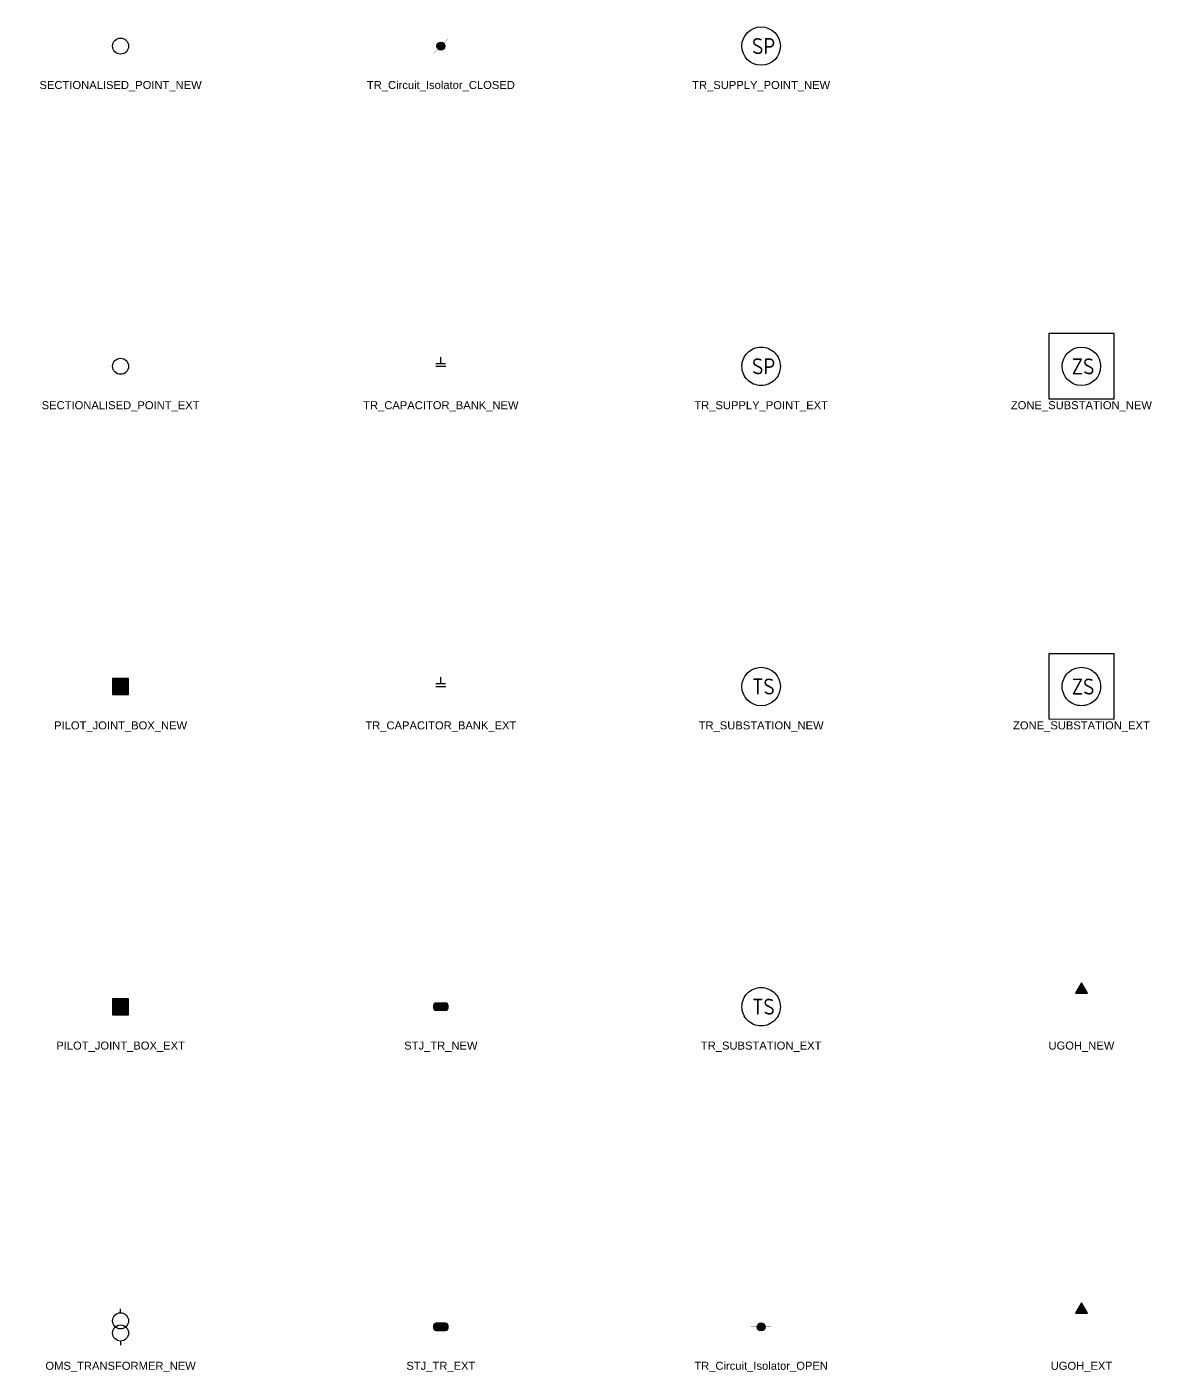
# Model space of a CAD drawing. Header units: metres. Extents: x -13 to 290, y -6 to 162.
# Drawn here: x 148.3 to 289.7, y -5.6 to 162.4 of the extents above; entities that cross this region are included whole.
import ezdxf
from ezdxf.enums import TextEntityAlignment as Align

# ---------------------------------------------------------------- set-up
doc = ezdxf.new("R2010")
doc.units = ezdxf.units.M
doc.linetypes.add('DASHEDX2', pattern=[38.1, 25.4, -12.7])
doc.layers.get('0').update_dxf_attribs({"color": 6})
doc.layers.add('Equip_TR_EXT', color=7, linetype='Continuous')
doc.layers.add('Equip_TR_NEW', color=2, linetype='Continuous')
doc.styles.add('COLUMN_LABEL', font='ARIAL.TTF', dxfattribs={"height": 2.5})
doc.styles.add('iecISOCP', font='isocp.shx')
doc.styles.get("Standard").update_dxf_attribs({"font": 'ARIAL.TTF'})

# ---------------------------------------------------------------- blocks, each defined once
blk = doc.blocks.new('OMS_TRANSFORMER_NEW')
for p, q in [((0, 1.76), (0, 2.26)), ((0, -1.76), (0, -2.26))]:
    blk.add_line(p, q)
for centre in [(0, 0.76), (0, -0.76)]:
    blk.add_circle(centre, 1)
for tag, flags, p in [('STATE', 9, (1.5, 0)), ('ASSET_NUMBER', 9, (1.5, -0.6)), ('STREET_CODE', 9, (1.5, -0.4)), ('OWNED_BY', 9, (1.5, -0.8)), ('OPERATED_BY', 9, (1.5, -1)), ('ORIENTATION', 9, (1.5, -1.4)), ('OPERATING_VOLTAGE', 9, (1.5, -1.6)), ('USAGE', 9, (1.5, -0.2)), ('MAINTAINED_BY', 9, (1.5, -1.2)), ('CONSTRUCTED_VOLTAGE', 9, (1.5, -1.8)), ('TRANSFORMER_TYPE', 9, (1.5, -2.2)), ('SECONDARY_VOLTAGE', 9, (1.5, -2.4)), ('Z', 1, (1.5, -2.6)), ('NO_PHASES', 9, (1.5, -2))]:
    blk.add_attdef(tag, text='', height=0.2, dxfattribs=dict(flags=flags)).set_placement(p, align=Align.MIDDLE_LEFT)
blk = doc.blocks.new('PILOT_JOINT_BOX_EXT')
blk.add_hatch(color=256).paths.add_polyline_path([(-1, -1), (1, -1), (1, 1), (-1, 1)])
blk.add_lwpolyline([(-1, -1), (1, -1), (1, 1), (-1, 1)], close=True)
for tag, flags, p in [('CONNECTION_TYPE', 9, (1.5, 0)), ('TYPE_DESCRIPTION', 9, (1.5, -0.2)), ('TYPE_INFORMATION', 9, (1.5, -0.4)), ('OWNED_BY', 9, (1.5, -0.8)), ('OPERATED_BY', 9, (1.5, -1)), ('ORIENTATION', 9, (1.5, -1.4)), ('STATE', 9, (1.5, -1.6)), ('FEEDER_NUMBER', 9, (1.5, -0.6)), ('MAINTAINED_BY', 9, (1.5, -1.2)), ('Z', 1, (1.5, -1.8))]:
    blk.add_attdef(tag, text='', height=0.2, dxfattribs=dict(flags=flags)).set_placement(p, align=Align.MIDDLE_LEFT)
blk = doc.blocks.new('PILOT_JOINT_BOX_NEW')
blk.add_hatch(color=256).paths.add_polyline_path([(-1, -1), (1, -1), (1, 1), (-1, 1)])
blk.add_lwpolyline([(-1, -1), (1, -1), (1, 1), (-1, 1)], close=True)
at = {"flags": 9}
for tag, p in [('TYPE_DESCRIPTION', (0.93, 0.68)), ('TYPE_INFORMATION', (0.93, 0.46)), ('CONNECTION_TYPE', (0.93, 0.88)), ('OWNED_BY', (0.93, 0.07)), ('FEEDER_NUMBER', (0.93, 0.27)), ('OPERATED_BY', (0.93, -0.13)), ('ORIENTATION', (0.93, -0.56)), ('STATE', (0.93, -0.77)), ('MAINTAINED_BY', (0.93, -0.33))]:
    blk.add_attdef(tag, text='', height=0.2, dxfattribs=at).set_placement(p, align=Align.MIDDLE_LEFT)
at = {"flags": 1}
blk.add_attdef('Z', (0.93, -1.08), '', height=0.2, dxfattribs=at)
blk = doc.blocks.new('SECTIONALISED_POINT_EXT')
blk.add_circle((0, 0), 1)
for tag, flags, p in [('CONNECTION_TYPE', 9, (1.5, 0)), ('TYPE_DESCRIPTION', 9, (1.5, -0.2)), ('TYPE_INFORMATION', 9, (1.5, -0.4)), ('OWNED_BY', 9, (1.5, -0.8)), ('OPERATED_BY', 9, (1.5, -1)), ('ORIENTATION', 9, (1.5, -1.4)), ('STATE', 9, (1.5, -1.6)), ('FEEDER_NUMBER', 9, (1.5, -0.6)), ('MAINTAINED_BY', 9, (1.5, -1.2)), ('Z', 1, (1.5, -1.8))]:
    blk.add_attdef(tag, text='', height=0.2, dxfattribs=dict(flags=flags)).set_placement(p, align=Align.MIDDLE_LEFT)
blk = doc.blocks.new('SECTIONALISED_POINT_NEW')
blk.add_circle((0, 0), 1)
at = {"flags": 9}
for tag, p in [('TYPE_DESCRIPTION', (0.93, 0.68)), ('TYPE_INFORMATION', (0.93, 0.46)), ('CONNECTION_TYPE', (0.93, 0.88)), ('OWNED_BY', (0.93, 0.07)), ('FEEDER_NUMBER', (0.93, 0.27)), ('OPERATED_BY', (0.93, -0.13)), ('ORIENTATION', (0.93, -0.56)), ('STATE', (0.93, -0.77)), ('MAINTAINED_BY', (0.93, -0.33))]:
    blk.add_attdef(tag, text='', height=0.2, dxfattribs=at).set_placement(p, align=Align.MIDDLE_LEFT)
at = {"flags": 1}
blk.add_attdef('Z', (0.94, -1.07), '', height=0.2, dxfattribs=at)
blk = doc.blocks.new('STJ_TR_EXT')
h = blk.add_hatch(color=256)
edge = h.paths.add_edge_path()
edge.add_ellipse((-0.59, 0.13), major_axis=(0.226, 0.226), ratio=1, start_angle=45, end_angle=135)
edge.add_line((-0.91, 0.13), (-0.91, -0.13))
edge.add_ellipse((-0.59, -0.13), major_axis=(0.226, 0.226), ratio=1, start_angle=135, end_angle=225)
edge.add_line((-0.59, -0.45), (0.59, -0.45))
edge.add_ellipse((0.59, -0.13), major_axis=(-0.226, 0.226), ratio=1, start_angle=135, end_angle=225)
edge.add_line((0.91, -0.13), (0.91, 0.13))
edge.add_ellipse((0.59, 0.13), major_axis=(-0.226, 0.226), ratio=1, start_angle=225, end_angle=315)
edge.add_line((0.59, 0.45), (-0.59, 0.45))
blk.add_lwpolyline([(-0.91, 0.13), (-0.91, -0.13, 0.414214), (-0.59, -0.45), (0.59, -0.45, 0.414214), (0.91, -0.13), (0.91, 0.13, 0.414214), (0.59, 0.45), (-0.59, 0.45, 0.414214)], format="xyb", close=True)
for tag, flags, p in [('CONNECTOR_TYPE', 9, (1.5, 0)), ('CONSTRUCTED_VOLTAGE', 9, (1.5, -0.2)), ('OPERATING_VOLTAGE', 9, (1.5, -0.6)), ('ORIENTATION', 9, (1.5, -0.8)), ('OWNED_BY', 9, (1.5, -1)), ('STATE', 9, (1.5, -1.2)), ('NO_PHASES', 9, (1.5, -0.4)), ('USAGE', 9, (1.5, -1.4)), ('LEGEND', 9, (1.5, -1.6)), ('Z', 1, (1.5, -2.2)), ('NOTES', 9, (1.5, -1.8)), ('MAINTAINED_BY', 9, (1.5, -2))]:
    blk.add_attdef(tag, text='', height=0.2, dxfattribs=dict(flags=flags)).set_placement(p, align=Align.MIDDLE_LEFT)
blk = doc.blocks.new('STJ_TR_NEW')
h = blk.add_hatch(color=256)
h.dxf.hatch_style = 1
edge = h.paths.add_edge_path()
edge.add_line((-0.91, 0.13), (-0.91, -0.13))
edge.add_arc((-0.59, -0.13), 0.32, 180, 270)
edge.add_line((-0.59, -0.45), (0.59, -0.45))
edge.add_arc((0.59, -0.13), 0.32, 270, 360)
edge.add_line((0.91, -0.13), (0.91, 0.13))
edge.add_arc((0.59, 0.13), 0.32, 360, 450)
edge.add_line((0.59, 0.45), (-0.59, 0.45))
edge.add_arc((-0.59, 0.13), 0.32, 90, 180)
blk.add_lwpolyline([(-0.91, 0.13), (-0.91, -0.13, 0.414214), (-0.59, -0.45), (0.59, -0.45, 0.414214), (0.91, -0.13), (0.91, 0.13, 0.414214), (0.59, 0.45), (-0.59, 0.45, 0.414214)], format="xyb", close=True)
for tag, flags, p in [('CONNECTOR_TYPE', 9, (1.5, 0)), ('CONSTRUCTED_VOLTAGE', 9, (1.5, -0.2)), ('OPERATING_VOLTAGE', 9, (1.5, -0.6)), ('ORIENTATION', 9, (1.5, -0.8)), ('OWNED_BY', 9, (1.5, -1)), ('STATE', 9, (1.5, -1.2)), ('NO_PHASES', 9, (1.5, -0.4)), ('USAGE', 9, (1.5, -1.4)), ('LEGEND', 9, (1.5, -1.6)), ('Z', 1, (1.5, -2.2)), ('NOTES', 9, (1.5, -1.8)), ('MAINTAINED_BY', 9, (1.5, -2))]:
    blk.add_attdef(tag, text='', height=0.2, dxfattribs=dict(flags=flags)).set_placement(p, align=Align.MIDDLE_LEFT)
blk = doc.blocks.new('TR_CAPACITOR_BANK_EXT')
for p, q in [((-0.62, 0.36), (0.58, 0.36)), ((-0.62, 0), (0.62, 0)), ((-0.02, 0.36), (-0.02, 1.16))]:
    blk.add_line(p, q)
for tag, height, flags, p in [('ASSET_NUM', 2.5, 8, (2, 2)), ('STATE', 0.2, 9, (1.5, 0)), ('STRUCTURED_PLANT_NUMBER', 0.2, 9, (1.5, -0.4)), ('STREET_CODE', 0.2, 9, (1.5, -0.8)), ('OWNED_BY', 0.2, 9, (1.5, -1.2)), ('OPERATED_BY', 0.2, 9, (1.5, -1.4)), ('BANK_NUMBER', 0.2, 9, (1.5, -0.2)), ('USAGE', 0.2, 9, (1.5, -0.6)), ('LOCATION', 0.2, 9, (1.5, -1)), ('MAINTAINED_BY', 0.2, 9, (1.5, -1.6)), ('ACTUAL_STATUS', 0.2, 9, (1.5, -3.2)), ('ORIENTATION', 0.2, 9, (1.5, -1.8)), ('OPERATING_VOLTAGE', 0.2, 9, (1.5, -2)), ('CONSTRUCTED_VOLTAGE', 0.2, 9, (1.5, -2.2)), ('Z', 0.2, 1, (1.5, -3.4)), ('FEEDER_NUMBER', 0.2, 9, (1.5, -2.4)), ('FEEDER_NUMBER2', 0.2, 9, (1.5, -2.6)), ('NO_PHASES', 0.2, 9, (1.5, -2.8)), ('PHASE', 0.2, 9, (1.5, -3))]:
    blk.add_attdef(tag, text='', height=height, dxfattribs=dict(flags=flags)).set_placement(p, align=Align.MIDDLE_LEFT)
blk = doc.blocks.new('TR_CAPACITOR_BANK_NEW')
for p, q in [((-0.62, 0.36), (0.58, 0.36)), ((-0.62, 0), (0.62, 0)), ((-0.02, 0.36), (-0.02, 1.16))]:
    blk.add_line(p, q)
for tag, height, flags, p in [('ASSET_NUM', 2.5, 8, (2, 2)), ('STATE', 0.2, 9, (1.5, 0)), ('STRUCTURED_PLANT_NUMBER', 0.2, 9, (1.5, -0.4)), ('STREET_CODE', 0.2, 9, (1.5, -0.8)), ('OWNED_BY', 0.2, 9, (1.5, -1.2)), ('OPERATED_BY', 0.2, 9, (1.5, -1.4)), ('BANK_NUMBER', 0.2, 9, (1.5, -0.2)), ('USAGE', 0.2, 9, (1.5, -0.6)), ('LOCATION', 0.2, 9, (1.5, -1)), ('MAINTAINED_BY', 0.2, 9, (1.5, -1.6)), ('ACTUAL_STATUS', 0.2, 9, (1.5, -3.2)), ('ORIENTATION', 0.2, 9, (1.5, -1.8)), ('OPERATING_VOLTAGE', 0.2, 9, (1.5, -2)), ('CONSTRUCTED_VOLTAGE', 0.2, 9, (1.5, -2.2)), ('Z', 0.2, 1, (1.5, -3.4)), ('FEEDER_NUMBER', 0.2, 9, (1.5, -2.4)), ('FEEDER_NUMBER2', 0.2, 9, (1.5, -2.6)), ('NO_PHASES', 0.2, 9, (1.5, -2.8)), ('PHASE', 0.2, 9, (1.5, -3))]:
    blk.add_attdef(tag, text='', height=height, dxfattribs=dict(flags=flags)).set_placement(p, align=Align.MIDDLE_LEFT)
blk = doc.blocks.new('TR_Circuit_Isolator_CLOSED')
h = blk.add_hatch(color=256)
h.dxf.hatch_style = 1
h.paths.add_polyline_path([(-0.5, 0), (0.5, 0, 1)])
h.paths.add_polyline_path([(0.5, 0), (-0.5, 0, 1)])
at = {"const_width": 0.05}
blk.add_lwpolyline([(-0.88, -0.88), (0.88, 0.88)], dxfattribs=at)
blk.add_circle((0, 0), 0.5)
for tag, height, flags, p in [('ASSET_NUM', 2.5, 8, (2, 2)), ('STATE', 0.2, 9, (1.5, 0)), ('STRUCTURED_PLANT_NUMBER', 0.2, 9, (1.5, -0.2)), ('STREET_CODE', 0.2, 9, (1.5, -0.6)), ('OWNED_BY', 0.2, 9, (1.5, -1)), ('OPERATED_BY', 0.2, 9, (1.5, -1.2)), ('ORIENTATION', 0.2, 9, (1.5, -1.6)), ('USAGE', 0.2, 9, (1.5, -0.4)), ('LOCATION', 0.2, 9, (1.5, -0.8)), ('MAINTAINED_BY', 0.2, 9, (1.5, -1.4)), ('ACTUAL_STATUS', 0.2, 9, (1.5, -3)), ('OPERATING_VOLTAGE', 0.2, 9, (1.5, -1.8)), ('CONSTRUCTED_VOLTAGE', 0.2, 9, (1.5, -2)), ('Z', 0.2, 1, (1.5, -3.2)), ('FEEDER_NUMBER', 0.2, 9, (1.5, -2.2)), ('FEEDER_NUMBER2', 0.2, 9, (1.5, -2.4)), ('NO_PHASES', 0.2, 9, (1.5, -2.6)), ('PHASE', 0.2, 9, (1.5, -2.8))]:
    blk.add_attdef(tag, text='', height=height, dxfattribs=dict(flags=flags)).set_placement(p, align=Align.MIDDLE_LEFT)
blk = doc.blocks.new('TR_Circuit_Isolator_OPEN')
h = blk.add_hatch(color=256)
h.dxf.hatch_style = 1
h.paths.add_polyline_path([(-0.5, 0), (0.5, 0, 1)])
h.paths.add_polyline_path([(0.5, 0), (-0.5, 0, 1)])
at = {"const_width": 0.05}
blk.add_lwpolyline([(-1.25, 0), (1.25, 0)], dxfattribs=at)
blk.add_circle((0, 0), 0.5)
for tag, height, flags, p in [('ASSET_NUM', 2.5, 8, (2, 2)), ('STATE', 0.2, 9, (1.5, 0)), ('STRUCTURED_PLANT_NUMBER', 0.2, 9, (1.5, -0.2)), ('STREET_CODE', 0.2, 9, (1.5, -0.6)), ('OWNED_BY', 0.2, 9, (1.5, -1)), ('OPERATED_BY', 0.2, 9, (1.5, -1.2)), ('ORIENTATION', 0.2, 9, (1.5, -1.6)), ('USAGE', 0.2, 9, (1.5, -0.4)), ('LOCATION', 0.2, 9, (1.5, -0.8)), ('MAINTAINED_BY', 0.2, 9, (1.5, -1.4)), ('ACTUAL_STATUS', 0.2, 9, (1.5, -3)), ('OPERATING_VOLTAGE', 0.2, 9, (1.5, -1.8)), ('CONSTRUCTED_VOLTAGE', 0.2, 9, (1.5, -2)), ('Z', 0.2, 1, (1.5, -3.2)), ('FEEDER_NUMBER', 0.2, 9, (1.5, -2.2)), ('FEEDER_NUMBER2', 0.2, 9, (1.5, -2.4)), ('NO_PHASES', 0.2, 9, (1.5, -2.6)), ('PHASE', 0.2, 9, (1.5, -2.8))]:
    blk.add_attdef(tag, text='', height=height, dxfattribs=dict(flags=flags)).set_placement(p, align=Align.MIDDLE_LEFT)
blk = doc.blocks.new('TR_SUBSTATION_EXT')
at = {"linetype": 'DASHEDX2'}
blk.add_circle((0, 0), 2.4, dxfattribs=at)
at = {"insert": (-1.13, 1), "char_height": 2, "width": 2.7042, "attachment_point": 1, "style": 'iecISOCP'}
blk.add_mtext('TS', dxfattribs=at)
at = {"style": 'COLUMN_LABEL', "flags": 8}
blk.add_attdef('ASSET_NUM', text='', height=2.5, dxfattribs=at).set_placement((2, 1.95), align=Align.MIDDLE_LEFT)
for tag, p, flags in [('Z', (1, 0), 1), ('SUBSTATION_TYPE', (1, -2.34), 9), ('SECONDARY_VOLTAGE', (1, -2.59), 9), ('CONSTRUCTED_VOLTAGE', (1, -1.93), 9)]:
    blk.add_attdef(tag, p, '', height=0.2, dxfattribs=dict(flags=flags))
at = {"flags": 9}
for tag, p in [('STATE', (1, -0.1)), ('STREET_CODE', (1, -0.6)), ('OWNED_BY', (1, -0.81)), ('OPERATED_BY', (1, -1.01)), ('ORIENTATION', (1, -1.42)), ('OPERATING_VOLTAGE', (1, -1.63)), ('USAGE', (1, -0.35)), ('MAINTAINED_BY', (1, -1.22)), ('NO_PHASES', (1, -2.03))]:
    blk.add_attdef(tag, text='', height=0.2, dxfattribs=at).set_placement(p, align=Align.MIDDLE_LEFT)
blk = doc.blocks.new('TR_SUBSTATION_NEW')
blk.add_circle((0, 0), 2.4)
at = {"insert": (-1.13, 1), "char_height": 2, "width": 2.7042, "attachment_point": 1, "style": 'iecISOCP'}
blk.add_mtext('TS', dxfattribs=at)
for tag, height, flags, p in [('ASSET_NUM', 2.5, 8, (2, 2)), ('STATE', 0.2, 9, (1.5, 0)), ('STREET_CODE', 0.2, 9, (1.5, -0.4)), ('OWNED_BY', 0.2, 9, (1.5, -0.6)), ('OPERATED_BY', 0.2, 9, (1.5, -0.8)), ('ORIENTATION', 0.2, 9, (1.5, -1.2)), ('OPERATING_VOLTAGE', 0.2, 9, (1.5, -1.4)), ('CONSTRUCTED_VOLTAGE', 0.2, 9, (1.5, -1.6)), ('USAGE', 0.2, 9, (1.5, -0.2)), ('MAINTAINED_BY', 0.2, 9, (1.5, -1)), ('SUBSTATION_TYPE', 0.2, 9, (1.5, -2)), ('SECONDARY_VOLTAGE', 0.2, 9, (1.5, -2.2)), ('Z', 0.2, 1, (1.5, -2.4)), ('NO_PHASES', 0.2, 9, (1.5, -1.8))]:
    blk.add_attdef(tag, text='', height=height, dxfattribs=dict(flags=flags)).set_placement(p, align=Align.MIDDLE_LEFT)
blk = doc.blocks.new('TR_SUPPLY_POINT_EXT')
at = {"linetype": 'DASHEDX2'}
blk.add_circle((0, 0), 2.4, dxfattribs=at)
at = {"insert": (-1.13, 1), "char_height": 2, "width": 2.7042, "attachment_point": 1, "style": 'iecISOCP'}
blk.add_mtext('SP', dxfattribs=at)
for tag, height, flags, p in [('ASSET_NUM', 2.5, 8, (2, 2)), ('STATE', 0.2, 9, (1.5, 0)), ('OWNED_BY', 0.2, 9, (1.5, -0.4)), ('OPERATED_BY', 0.2, 9, (1.5, -0.6)), ('ORIENTATION', 0.2, 9, (1.5, -1)), ('OPERATING_VOLTAGE', 0.2, 9, (1.5, -1.2)), ('CONSTRUCTED_VOLTAGE', 0.2, 9, (1.5, -1.4)), ('USAGE', 0.2, 9, (1.5, -0.2)), ('MAINTAINED_BY', 0.2, 9, (1.5, -0.8)), ('NO_PHASES', 0.2, 9, (1.5, -1.6)), ('TYPE', 0.2, 9, (1.5, -1.8)), ('SUBSTATION_NAME', 0.2, 9, (1.5, -2)), ('Z', 0.2, 1, (1.5, -2.4)), ('LABEL_ALIGNMENT', 0.2, 9, (1.5, -2.2))]:
    blk.add_attdef(tag, text='', height=height, dxfattribs=dict(flags=flags)).set_placement(p, align=Align.MIDDLE_LEFT)
blk = doc.blocks.new('TR_SUPPLY_POINT_NEW')
blk.add_circle((0, 0), 2.4)
at = {"insert": (-1.13, 1), "char_height": 2, "width": 2.7042, "attachment_point": 1, "style": 'iecISOCP'}
blk.add_mtext('SP', dxfattribs=at)
for tag, height, flags, p in [('ASSET_NUM', 2.5, 8, (2, 2)), ('STATE', 0.2, 9, (1.5, 0)), ('OWNED_BY', 0.2, 9, (1.5, -0.4)), ('OPERATED_BY', 0.2, 9, (1.5, -0.6)), ('ORIENTATION', 0.2, 9, (1.5, -1)), ('OPERATING_VOLTAGE', 0.2, 9, (1.5, -1.2)), ('CONSTRUCTED_VOLTAGE', 0.2, 9, (1.5, -1.4)), ('USAGE', 0.2, 9, (1.5, -0.2)), ('MAINTAINED_BY', 0.2, 9, (1.5, -0.8)), ('NO_PHASES', 0.2, 9, (1.5, -1.6)), ('TYPE', 0.2, 9, (1.5, -1.8)), ('SUBSTATION_NAME', 0.2, 9, (1.5, -2)), ('Z', 0.2, 1, (1.5, -2.4)), ('LABEL_ALIGNMENT', 0.2, 9, (1.5, -2.2))]:
    blk.add_attdef(tag, text='', height=height, dxfattribs=dict(flags=flags)).set_placement(p, align=Align.MIDDLE_LEFT)
blk = doc.blocks.new('UGOH_EXT')
blk.add_hatch(color=256).paths.add_polyline_path([(-0.75, 1.7), (0.75, 1.7), (0, 3)])
blk.add_lwpolyline([(-0.75, 1.7), (0.75, 1.7), (0, 3)], close=True)
for tag, flags, p in [('CONSTRUCTED_VOLTAGE', 9, (1.5, 0)), ('ACTUAL_STATUS', 9, (1.5, -1.6)), ('OPERATING_VOLTAGE', 9, (1.5, -0.2)), ('ORIENTATION', 9, (1.5, -0.4)), ('STATE', 9, (1.5, -0.6)), ('OWNED_BY', 9, (1.5, -1)), ('OPERATED_BY', 9, (1.5, -1.2)), ('USAGE', 9, (1.5, -0.8)), ('MAINTAINED_BY', 9, (1.5, -1.4)), ('TYPE', 1, (1.5, -2)), ('NUMBER_OF_PHASES', 9, (1.5, -1.8))]:
    blk.add_attdef(tag, text='', height=0.2, dxfattribs=dict(flags=flags)).set_placement(p, align=Align.MIDDLE_LEFT)
blk = doc.blocks.new('UGOH_NEW')
blk.add_hatch(color=256).paths.add_polyline_path([(-0.75, 1.7), (0.75, 1.7), (0, 3)])
blk.add_lwpolyline([(-0.75, 1.7), (0.75, 1.7), (0, 3)], close=True)
for tag, flags, p in [('CONSTRUCTED_VOLTAGE', 9, (1.5, 0)), ('ACTUAL_STATUS', 9, (1.5, -1.6)), ('OPERATING_VOLTAGE', 9, (1.5, -0.2)), ('ORIENTATION', 9, (1.5, -0.4)), ('STATE', 9, (1.5, -0.6)), ('OWNED_BY', 9, (1.5, -1)), ('OPERATED_BY', 9, (1.5, -1.2)), ('USAGE', 9, (1.5, -0.8)), ('MAINTAINED_BY', 9, (1.5, -1.4)), ('TYPE', 1, (1.5, -2)), ('NUMBER_OF_PHASES', 9, (1.5, -1.8))]:
    blk.add_attdef(tag, text='', height=0.2, dxfattribs=dict(flags=flags)).set_placement(p, align=Align.MIDDLE_LEFT)
blk = doc.blocks.new('ZONE_SUBSTATION_EXT')
at = {"lineweight": -3}
blk.add_lwpolyline([(-4.08, -4.08), (4.08, -4.08), (4.08, 4.08), (-4.08, 4.08)], close=True, dxfattribs=at)
at = {"linetype": 'DASHEDX2'}
blk.add_circle((0, 0), 2.4, dxfattribs=at)
at = {"insert": (-1.21, 0.99), "char_height": 2, "width": 2.9628, "attachment_point": 1}
blk.add_mtext('{\\Fisocp|c0;ZS}', dxfattribs=at)
for tag, height, flags, p in [('ASSET_NUM', 2.5, 8, (2, 2)), ('STATE', 0.2, 9, (1.5, 0)), ('OWNED_BY', 0.2, 9, (1.5, -0.4)), ('OPERATED_BY', 0.2, 9, (1.5, -0.6)), ('ORIENTATION', 0.2, 9, (1.5, -1)), ('OPERATING_VOLTAGE', 0.2, 9, (1.5, -1.2)), ('CONSTRUCTED_VOLTAGE', 0.2, 9, (1.5, -1.4)), ('USAGE', 0.2, 9, (1.5, -0.2)), ('MAINTAINED_BY', 0.2, 9, (1.5, -0.8)), ('NO_PHASES', 0.2, 9, (1.5, -1.6)), ('SUBSTATION_TYPE', 0.2, 9, (1.5, -1.8)), ('SUBSTATION_NAME', 0.2, 9, (1.5, -2)), ('SECONDARY_VOLTAGE', 0.2, 9, (1.5, -2.2)), ('Z', 0.2, 1, (1.5, -2.6)), ('LABEL_ALIGNMENT', 0.2, 9, (1.5, -2.4))]:
    blk.add_attdef(tag, text='', height=height, dxfattribs=dict(flags=flags)).set_placement(p, align=Align.MIDDLE_LEFT)
blk = doc.blocks.new('ZONE_SUBSTATION_NEW')
at = {"lineweight": -3}
blk.add_lwpolyline([(-4.08, -4.08), (4.08, -4.08), (4.08, 4.08), (-4.08, 4.08)], close=True, dxfattribs=at)
blk.add_circle((0, 0), 2.4)
at = {"insert": (-1.21, 0.99), "char_height": 2, "width": 2.9628, "attachment_point": 1}
blk.add_mtext('{\\Fisocp|c0;ZS}', dxfattribs=at)
for tag, height, flags, p in [('ASSET_NUM', 2.5, 8, (2, 2)), ('STATE', 0.2, 9, (1.5, 0)), ('OWNED_BY', 0.2, 9, (1.5, -0.4)), ('OPERATED_BY', 0.2, 9, (1.5, -0.6)), ('ORIENTATION', 0.2, 9, (1.5, -1)), ('OPERATING_VOLTAGE', 0.2, 9, (1.5, -1.2)), ('CONSTRUCTED_VOLTAGE', 0.2, 9, (1.5, -1.4)), ('USAGE', 0.2, 9, (1.5, -0.2)), ('MAINTAINED_BY', 0.2, 9, (1.5, -0.8)), ('NO_PHASES', 0.2, 9, (1.5, -1.6)), ('SUBSTATION_TYPE', 0.2, 9, (1.5, -1.8)), ('SUBSTATION_NAME', 0.2, 9, (1.5, -2)), ('SECONDARY_VOLTAGE', 0.2, 9, (1.5, -2.2)), ('Z', 0.2, 1, (1.5, -2.6)), ('LABEL_ALIGNMENT', 0.2, 9, (1.5, -2.4))]:
    blk.add_attdef(tag, text='', height=height, dxfattribs=dict(flags=flags)).set_placement(p, align=Align.MIDDLE_LEFT)

msp = doc.modelspace()

# ---------------------------------------------------------------- block references
at = {"layer": 'Equip_TR_EXT'}
for name, p in [('SECTIONALISED_POINT_EXT', (160, 120)), ('TR_SUPPLY_POINT_EXT', (240, 120)), ('ZONE_SUBSTATION_EXT', (280, 80)), ('TR_CAPACITOR_BANK_EXT', (200, 80)), ('TR_SUBSTATION_EXT', (240, 40)), ('PILOT_JOINT_BOX_EXT', (160, 40)), ('UGOH_EXT', (280, 0)), ('STJ_TR_EXT', (200, 0))]:
    msp.add_blockref(name, p, dxfattribs=at)
at = {"layer": 'Equip_TR_NEW'}
for name, p in [('TR_SUPPLY_POINT_NEW', (240, 160)), ('SECTIONALISED_POINT_NEW', (160, 160)), ('TR_Circuit_Isolator_CLOSED', (200, 160)), ('ZONE_SUBSTATION_NEW', (280, 120)), ('TR_CAPACITOR_BANK_NEW', (200, 120)), ('TR_SUBSTATION_NEW', (240, 80)), ('PILOT_JOINT_BOX_NEW', (160, 80)), ('UGOH_NEW', (280, 40)), ('STJ_TR_NEW', (200, 40)), ('OMS_TRANSFORMER_NEW', (160, 0)), ('TR_Circuit_Isolator_OPEN', (240, 0))]:
    msp.add_blockref(name, p, dxfattribs=at)

# ---------------------------------------------------------------- texts
at = {"layer": 'Equip_TR_EXT', "char_height": 1, "attachment_point": 5, "bg_fill": 3, "box_fill_scale": 1.2, "bg_fill_color": 256, "bg_fill_transparency": 0}
for s, insert, width in [('SECTIONALISED_POINT_EXT', (160, 115), 23), ('TR_SUPPLY_POINT_EXT', (240, 115), 19), ('TR_CAPACITOR_BANK_EXT', (200, 75), 21), ('PILOT_JOINT_BOX_EXT', (160, 35), 19), ('TR_SUBSTATION_EXT', (240, 35), 17), ('STJ_TR_EXT', (200, -5), 10), ('UGOH_EXT', (280, -5), 8)]:
    msp.add_mtext(s, dxfattribs=dict(at, insert=insert, width=width))
at = {"layer": 'Equip_TR_NEW', "char_height": 1, "attachment_point": 5, "bg_fill": 3, "box_fill_scale": 1.2, "bg_fill_color": 256, "bg_fill_transparency": 0}
for s, insert, width in [('SECTIONALISED_POINT_NEW', (160, 155), 23), ('TR_Circuit_Isolator_CLOSED', (200, 155), 26), ('TR_SUPPLY_POINT_NEW', (240, 155), 19), ('TR_CAPACITOR_BANK_NEW', (200, 115), 21), ('PILOT_JOINT_BOX_NEW', (160, 75), 19), ('TR_SUBSTATION_NEW', (240, 75), 17), ('STJ_TR_NEW', (200, 35), 10), ('UGOH_NEW', (280, 35), 8), ('OMS_TRANSFORMER_NEW', (160, -5), 19), ('TR_Circuit_Isolator_OPEN', (240, -5), 24)]:
    msp.add_mtext(s, dxfattribs=dict(at, insert=insert, width=width))

# ---------------------------------------------------------------- next in the draw order: texts
at = {"layer": 'Equip_TR_EXT', "insert": (280, 75), "char_height": 1, "width": 19, "attachment_point": 5, "bg_fill": 3, "box_fill_scale": 1.2, "bg_fill_color": 256, "bg_fill_transparency": 0}
msp.add_mtext('ZONE_SUBSTATION_EXT', dxfattribs=at)
at = {"layer": 'Equip_TR_NEW', "insert": (280, 115), "char_height": 1, "width": 19, "attachment_point": 5, "bg_fill": 3, "box_fill_scale": 1.2, "bg_fill_color": 256, "bg_fill_transparency": 0}
msp.add_mtext('ZONE_SUBSTATION_NEW', dxfattribs=at)

doc.saveas('drawing.dxf')
